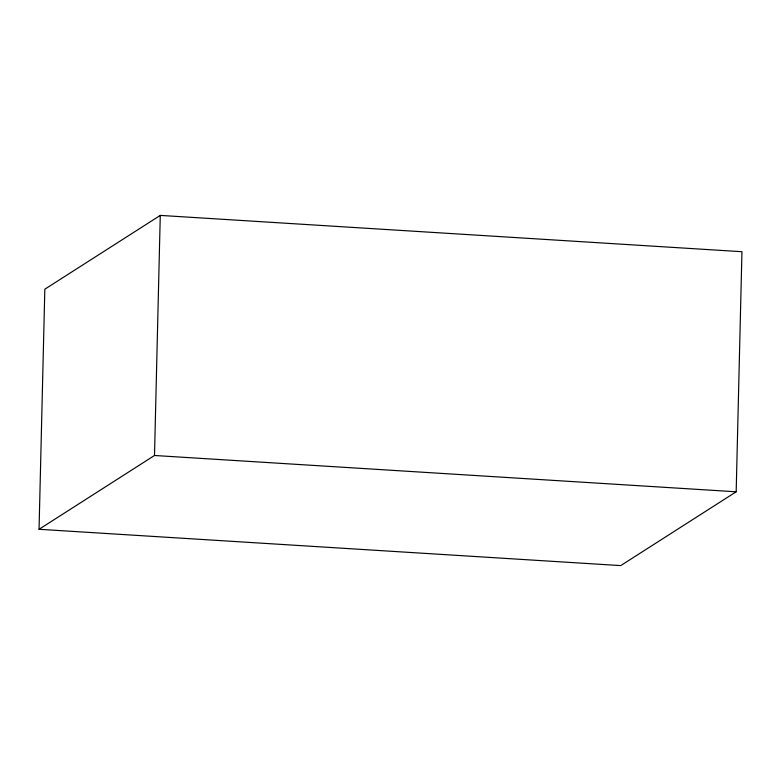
<?xml version="1.0" encoding="UTF-8"?>
<svg xmlns="http://www.w3.org/2000/svg" width="781" height="781" viewBox="0 0 781 781"><rect width="100%" height="100%" fill="white"/><g stroke="black" fill="none" stroke-linecap="round" stroke-linejoin="round"><path stroke-width="1.17" d="M39.05 529.293L44.829 289.204L160.271 215.4L741.95 251.707L736.171 491.796L620.729 565.6L39.05 529.293L154.501 455.489L736.171 491.796M154.501 455.489L160.271 215.4"/></g></svg>
